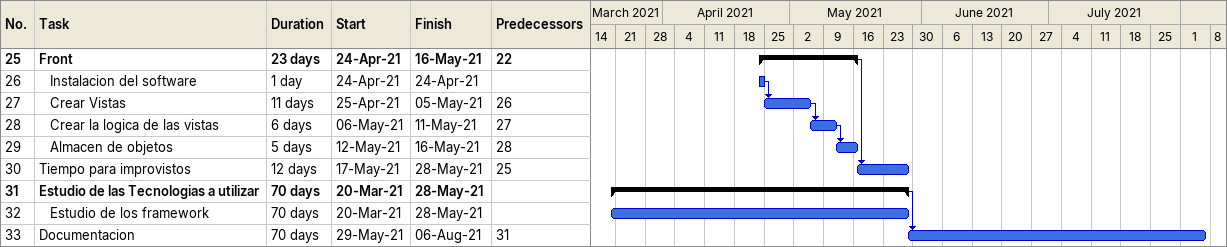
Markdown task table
| ID | Level | Task | Duration | Start | Finish | Predecessors |
|---|---|---|---|---|---|---|
| 25 | 1 | **Front** | 23d | 2021-04-24 | 2021-05-16 | 22 |
| 26 | 2 | Instalacion del software | 1d | 2021-04-24 | 2021-04-24 |  |
| 27 | 2 | Crear Vistas | 11d | 2021-04-25 | 2021-05-05 | 26 |
| 28 | 2 | Crear la logica de las vistas | 6d | 2021-05-06 | 2021-05-11 | 27 |
| 29 | 2 | Almacen de objetos | 5d | 2021-05-12 | 2021-05-16 | 28 |
| 30 | 1 | Tiempo para improvistos | 12d | 2021-05-17 | 2021-05-28 | 25 |
| 31 | 1 | **Estudio de las Tecnologias a utilizar** | 70d | 2021-03-20 | 2021-05-28 |  |
| 32 | 2 | Estudio de los framework | 70d | 2021-03-20 | 2021-05-28 |  |
| 33 | 1 | Documentacion | 70d | 2021-05-29 | 2021-08-06 | 31 |
